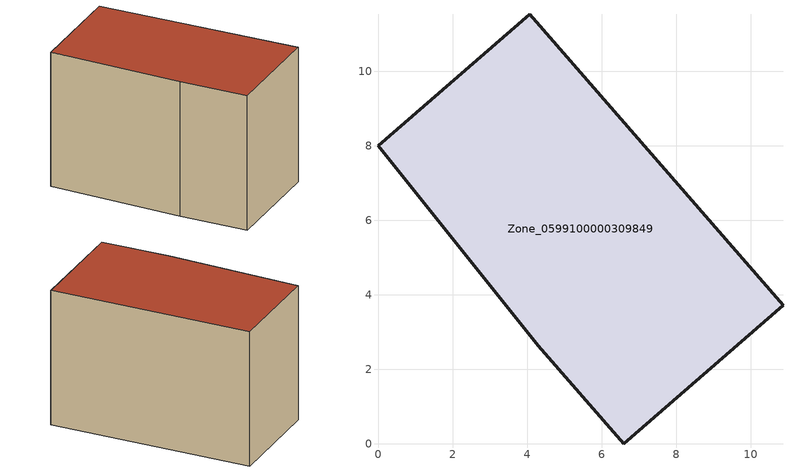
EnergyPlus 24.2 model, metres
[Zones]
Zone_0599100000309849
 floor ground (C_G): 4.06,11.54 10.86,3.72 6.59,0 4.29,2.64 0,8.01 z0
 wall outside (C_F): 4.29,2.64 6.59,0 10.86,3.72 4.06,11.54 0,8.01 4.29,2.64 z0:7.08
 roof outside (C_R): 10.86,3.72 4.06,11.54 0,8.01 4.29,2.64 6.59,0 z7.08
[BUILDING]
Pand.0599100000309849: North Axis=0; Terrain=City; Loads Convergence Tolerance Value=0.04; Temperature Convergence Tolerance Value=0.4; Solar Distribution=FullExterior; Maximum Number of Warmup Days=25; Minimum Number of Warmup Days=1
[Site:Location]
Rotterdam.The.Hague.AP_ZH_NLD Design_Conditions: Latitude=51.96; Longitude=4.45; Time Zone=1; Elevation=-4.5
[SITE:GROUNDTEMPERATURE:BUILDINGSURFACE]
18, 18, 18, 18, 18, 18, 18, 18, 18, 18, 18, 18
[MATERIAL] Thermal Absorptance=0.9; Solar Absorptance=0.7; Visible Absorptance=0.7
Name | Roughness | Thickness | Conductivity | Density | Specific Heat
G.TI.1946 | MediumSmooth | 0.15 | 1 | 540 | 1210
F.TI.1946 | Rough | 0.3 | 0.857143 | 1920 | 840
R.TI.1946 | MediumRough | 0.2 | 0.1 | 1500 | 1000
[CONSTRUCTION]
C_G: G.TI.1946
C_F: F.TI.1946
C_R: R.TI.1946
[ZONE]
Zone_0599100000309849: Type=1; Multiplier=1; Ceiling Height=Autocalculate; Volume=Autocalculate; Floor Area=autocalculate; Part of Total Floor Area=Yes
[ZONEINFILTRATION:DESIGNFLOWRATE]
Infil_Zone_0599100000309849: Zone or ZoneList or Space or SpaceList=Zone_0599100000309849; Schedule=AlwaysOn; Design Flow Rate Calculation Method=Flow/Area; Flow Rate per Floor Area=0.003; Constant Term Coefficient=1; Temperature Term Coefficient=0; Velocity Term Coefficient=0; Velocity Squared Term Coefficient=0
[HVACTEMPLATE:ZONE:IDEALLOADSAIRSYSTEM]
Zone_0599100000309849: Maximum Heating Supply Air Temperature=50; Minimum Cooling Supply Air Temperature=13; Maximum Heating Supply Air Humidity Ratio=0.0156; Minimum Cooling Supply Air Humidity Ratio=0.0077; Heating Limit=NoLimit; Cooling Limit=NoLimit; Dehumidification Control Type=ConstantSensibleHeatRatio; Cooling Sensible Heat Ratio=0.7; Dehumidification Setpoint=60; Humidification Control Type=None; Humidification Setpoint=30; Outdoor Air Method=None; Outdoor Air Flow Rate per Person=0.00944; Outdoor Air Flow Rate per Zone Floor Area=0; Outdoor Air Flow Rate per Zone=0; Demand Controlled Ventilation Type=None; Outdoor Air Economizer Type=NoEconomizer; Heat Recovery Type=None; Sensible Heat Recovery Effectiveness=0.7; Latent Heat Recovery Effectiveness=0.65
[ZONECONTROL:THERMOSTAT]
ThermostatControl_Zone_0599100000309849: Zone or ZoneList=Zone_0599100000309849; Control Type Schedule=DualSetpointControlType; Control 1=Thermostat_Zone_0599100000309849; Temperature Difference Between Cutout And Setpoint=0
[THERMOSTATSETPOINT:DUALSETPOINT]
Thermostat_Zone_0599100000309849: Heating Setpoint Temperature Schedule=HeatingSetpoint_Zone_0599100000309849; Cooling Setpoint Temperature Schedule=CoolingSetpoint_Zone_0599100000309849
[SCHEDULE:COMPACT]
HeatingSetpoint_Zone_0599100000309849: Through: 12/31, For: AllDays, Until: 24:00, 21
CoolingSetpoint_Zone_0599100000309849: Through: 12/31, For: AllDays, Until: 24:00, 24
DualSetpointControlType: Through: 12/31, For: AllDays, Until: 24:00, 4
AlwaysOn: Through: 12/31, For: AllDays, Until: 24:00, 1
